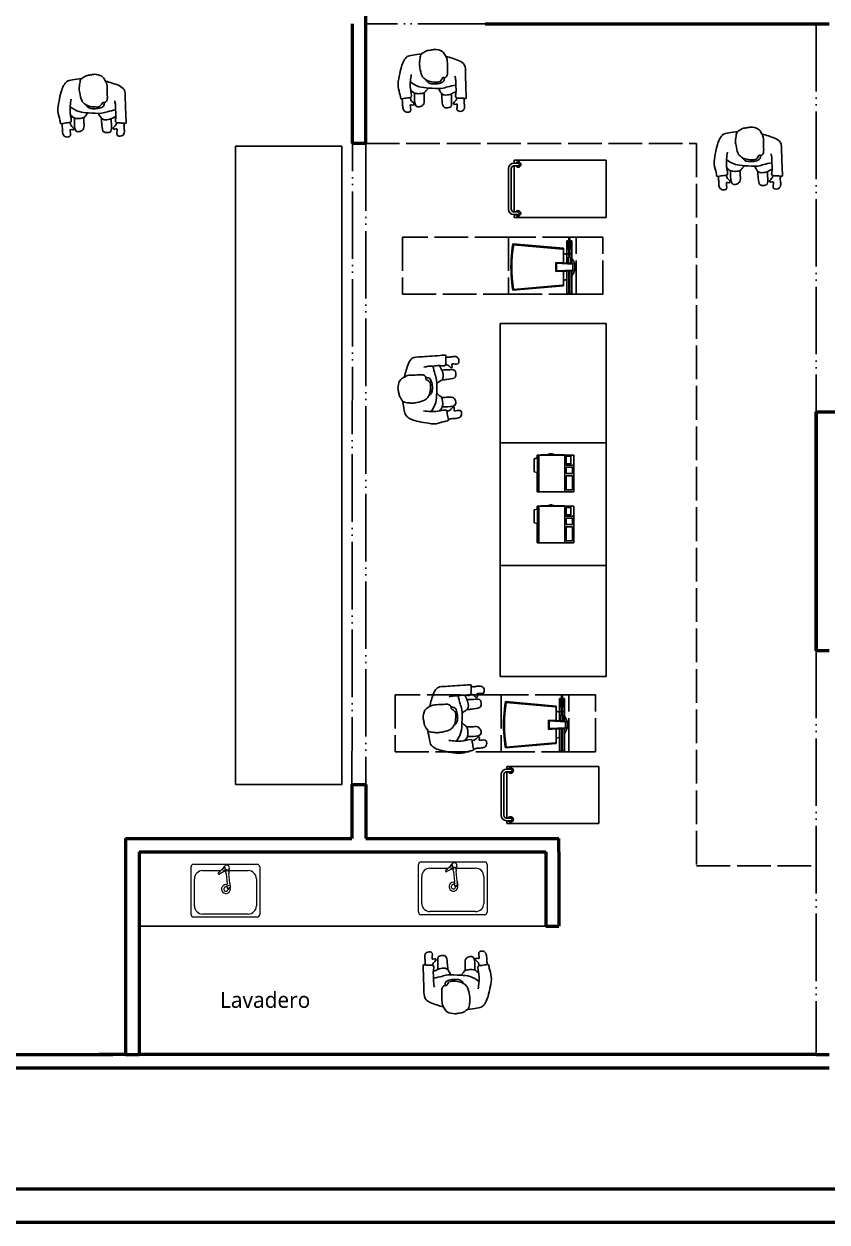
# Model space of a CAD drawing. Header units: millimetres. Extents: x 44692 to 659456, y -26273 to 96111.
# Drawn here: x 251443 to 257497, y -16848 to -7818 of the extents above; entities that cross this region are included whole.
import ezdxf

# ---------------------------------------------------------------- set-up
doc = ezdxf.new("R2010")
doc.units = ezdxf.units.MM
doc.header["$LTSCALE"] = 100
doc.linetypes.add('DASHEDX2', pattern=[3.048, 2.54, -0.508])
doc.linetypes.add('DIVIDEX2', pattern=[6.604, 5.08, -0.508, 0, -0.508, 0, -0.508])
for name, color, linetype in [('Area circulacion', 50, 'DASHEDX2'), ('Area proceso', 90, 'DASHEDX2'), ('Maquinas', 200, 'Continuous'), ('Mesas-estantes', 230, 'Continuous'), ('Muebles', 112, 'Continuous'), ('Personal', 171, 'Continuous'), ('Puertas', 43, 'DIVIDEX2'), ('rotulo', 211, 'Continuous'), ('Transporte semielaborado', 30, 'Continuous')]:
    doc.layers.add(name, color=color, linetype=linetype)
doc.layers.add('Paredes', color=7, linetype='Continuous', lineweight=50)
doc.styles.add('OpenSans', font='OpenSans-Regular.ttf')

# ---------------------------------------------------------------- blocks, each defined once
blk = doc.blocks.new('cl09-14')
at = {"lineweight": 5}
for p, q in [((-0.269, 0.02), (-0.269, 0.3945)), ((-0.249, 0.4145), (0.0095, 0.4145)), ((0.0095, 0.4145), (0.249, 0.4145)), ((0.269, 0.3945), (0.269, 0.02)), ((-0.2428, 0.0885), (-0.2428, 0.3005)), ((-0.1788, 0.3645), (-0.0361, 0.3645)), ((0.006, 0.3403), (0.0136, 0.2619)), ((0.034, 0.2639), (0.0265, 0.3414)), ((0.0274, 0.3645), (0.1788, 0.3645)), ((0.2428, 0.3005), (0.2428, 0.0885)), ((0.249, 0), (-0.249, 0)), ((0.1788, 0.0245), (-0.1788, 0.0245))]:
    blk.add_line(p, q, dxfattribs=at)
for centre, radius, start, end in [((-0.249, 0.3945), 0.02, 90, 180), ((-0.2092, 0.5518), 0.255, 307.29995, 323.44123), ((-0.0791, 0.4381), 0.0866, 305.66886, 327.17012), ((0.011, 0.3884), 0.0162, 164.00843, 277.23501), ((0.0117, 0.388), 0.02, 287.37848, 143.44123), ((0.126, 0.3513), 0.1, 162.19035, 185.67746), ((0.249, 0.3945), 0.02, 0, 90), ((-0.1788, 0.3005), 0.064, 90, 180), ((-0.0506, 0.3437), 0.00664, 127.29995, 303.51976), ((-0.0487, 0.3439), 0.00491, 158.92924, 241.9125), ((0.0939, 0.1256), 0.255, 107.37848, 123.51976), ((0.0292, 0.2858), 0.0866, 103.6496, 125.15085), ((-0.0935, 0.3304), 0.1, 5.6774, 19.04527), ((-0.0221, 0.3495), 0.0293, 4.17107, 27.91331), ((0.0517, 0.3563), 0.0293, 157.81042, 186.31744), ((0.1788, 0.3005), 0.064, 0, 90), ((0.0047, 0.2202), 0.0346, 74.3543, 12.13808), ((0.0047, 0.2202), 0.0168, 61.4601, 4.85789), ((0.0266, 0.2346), 0.0139, 171.17496, 20.1799), ((-0.0859, 0.252), 0.1, 351.17496, 5.6774), ((0.0267, 0.235), 0.00812, 213.71984, 15.80061), ((0.0262, 0.2395), 0.00759, 64.48838, 123.74119), ((0.1335, 0.2738), 0.1, 185.67746, 200.1799), ((-0.249, 0.02), 0.02, 180, 270), ((-0.1788, 0.0885), 0.064, 180, 270), ((0.1788, 0.0885), 0.064, 270, 0), ((0.249, 0.02), 0.02, 270, 0)]:
    blk.add_arc(centre, radius, start, end, dxfattribs=at)
blk = doc.blocks.new('pa17-16')
for points, knots in [([(5.5575, 2.4391), (5.5549, 2.4218), (5.5525, 2.3852), (5.5491, 2.3329), (5.5712, 2.2599), (5.5431, 2.2589), (5.5029, 2.2526), (5.4793, 2.2435), (5.4785, 2.2813), (5.4499, 2.3438), (5.4658, 2.4235), (5.4776, 2.5033), (5.5116, 2.5798), (5.5552, 2.585), (5.608, 2.5962), (5.6336, 2.6001)], [0, 0, 0, 0, 0.404899, 0.829805, 1.276298, 1.516647, 1.885942, 2.122553, 2.418487, 2.881882, 3.382407, 3.897515, 4.613825, 5.020942, 5.393355, 5.393355, 5.393355, 5.393355]), ([(5.62, 2.5537), (5.6188, 2.5427), (5.6154, 2.5253), (5.6223, 2.4901), (5.6346, 2.4293), (5.661, 2.4064), (5.685, 2.3908), (5.7322, 2.3832), (5.7723, 2.3842), (5.7881, 2.3969), (5.8018, 2.4268), (5.8146, 2.4162), (5.8324, 2.4305), (5.8382, 2.4568), (5.8318, 2.5038), (5.8344, 2.5615), (5.8137, 2.5937), (5.7944, 2.6284), (5.7307, 2.6388), (5.7037, 2.6296), (5.6679, 2.626), (5.6442, 2.6055), (5.6228, 2.5961), (5.6214, 2.5667), (5.62, 2.5537)], [0, 0, 0, 0, 0.297584, 0.631064, 1.068635, 1.39533, 1.69617, 2.097861, 2.458938, 2.716293, 3.010442, 3.199165, 3.447293, 3.731671, 4.119196, 4.541864, 4.881702, 5.22714, 5.673063, 5.989311, 6.327668, 6.644571, 6.906626, 7.259736, 7.259736, 7.259736, 7.259736]), ([(5.8196, 2.5846), (5.837, 2.5819), (5.8817, 2.5675), (5.9755, 2.5418), (5.972, 2.4609), (5.9791, 2.3926), (5.9812, 2.315), (5.9891, 2.2612), (5.9692, 2.2664), (5.9401, 2.2663), (5.9063, 2.2668), (5.9005, 2.2811), (5.909, 2.3184), (5.9007, 2.3606), (5.9019, 2.4011), (5.8964, 2.4238), (5.8933, 2.4348)], [6.682038, 6.682038, 6.682038, 6.682038, 7.076266, 7.806153, 8.304227, 8.77662, 9.284333, 9.649979, 9.844608, 10.160206, 10.472731, 10.661147, 10.998544, 11.371438, 11.724832, 12.051545, 12.051545, 12.051545, 12.051545]), ([(5.6724, 2.3994), (5.675, 2.3947), (5.6837, 2.383), (5.7041, 2.3718), (5.7348, 2.3697), (5.774, 2.3728), (5.8085, 2.3874), (5.8116, 2.4015), (5.8144, 2.4199)], [0.121052, 0.121052, 0.121052, 0.121052, 0.297289, 0.584433, 0.895396, 1.26174, 1.600834, 1.760925, 1.760925, 1.760925, 1.760925]), ([(5.5522, 2.3809), (5.573, 2.3653), (5.6222, 2.3398), (5.6924, 2.3383), (5.7952, 2.3323), (5.8376, 2.352), (5.881, 2.3613), (5.9019, 2.366)], [0, 0, 0, 0, 0.49262, 0.970296, 1.525877, 1.91054, 2.357805, 2.357805, 2.357805, 2.357805]), ([(5.5552, 2.3206), (5.5597, 2.3147), (5.5706, 2.3043), (5.5892, 2.2916), (5.6248, 2.2913), (5.6613, 2.2967), (5.6731, 2.3154), (5.6858, 2.3299), (5.6912, 2.3378)], [0, 0, 0, 0, 0.262594, 0.520609, 0.853848, 1.185107, 1.43842, 1.738028, 1.738028, 1.738028, 1.738028]), ([(5.7713, 2.3359), (5.7736, 2.3305), (5.7786, 2.3203), (5.7954, 2.2951), (5.8154, 2.2848), (5.8612, 2.2906), (5.8838, 2.3057), (5.8988, 2.3117), (5.9058, 2.3148)], [0, 0, 0, 0, 0.233477, 0.532145, 0.79329, 1.163492, 1.458071, 1.725911, 1.725911, 1.725911, 1.725911]), ([(5.4915, 2.2484), (5.4936, 2.2374), (5.4981, 2.215), (5.4968, 2.1806), (5.512, 2.1445), (5.5569, 2.147), (5.5634, 2.1681), (5.5498, 2.2128), (5.5753, 2.1995), (5.5912, 2.209), (5.5741, 2.2257), (5.5617, 2.2339), (5.5559, 2.2515), (5.5556, 2.26)], [0, 0, 0, 0, 0.324329, 0.654038, 0.980089, 1.31306, 1.562526, 1.890179, 2.123217, 2.319335, 2.559559, 2.78492, 3.066636, 3.066636, 3.066636, 3.066636]), ([(5.5867, 2.2952), (5.5866, 2.2877), (5.5872, 2.2667), (5.5883, 2.1873), (5.6353, 2.19), (5.6673, 2.2128), (5.6606, 2.2618), (5.6599, 2.2881), (5.6606, 2.3008)], [0.078483, 0.078483, 0.078483, 0.078483, 0.321516, 0.797556, 1.122606, 1.448668, 1.830958, 2.166281, 2.166281, 2.166281, 2.166281]), ([(5.7943, 2.2992), (5.7951, 2.2858), (5.7984, 2.2614), (5.8038, 2.2002), (5.8255, 2.1869), (5.8672, 2.191), (5.8755, 2.2117), (5.8718, 2.2605), (5.8715, 2.286), (5.871, 2.2978)], [0, 0, 0, 0, 0.353805, 0.775896, 1.041599, 1.377968, 1.615337, 2.001902, 2.313716, 2.313716, 2.313716, 2.313716]), ([(5.9713, 2.2652), (5.9703, 2.2553), (5.9686, 2.234), (5.9786, 2.2017), (5.9668, 2.1644), (5.9218, 2.1628), (5.9134, 2.1832), (5.9229, 2.229), (5.8988, 2.2135), (5.882, 2.2215), (5.8976, 2.2397), (5.908, 2.248), (5.912, 2.2618), (5.9127, 2.2683)], [0.038839, 0.038839, 0.038839, 0.038839, 0.324329, 0.654038, 0.980089, 1.31306, 1.562526, 1.890179, 2.123217, 2.319335, 2.559559, 2.78492, 2.989829, 2.989829, 2.989829, 2.989829])]:
    blk.add_open_spline(points, degree=3, knots=knots)

msp = doc.modelspace()

# ---------------------------------------------------------------- linework, layer by layer
for p, q in [((255606.165, -9424.931), (255606.165, -9424.931)), ((255550.571, -12874.834), (255550.571, -12874.834))]:
    msp.add_line(p, q)
at = {"layer": 'Area circulacion'}
for p, q in [((254020.343, -8717.748), (256513.787, -8717.748)), ((256513.787, -8717.748), (256513.787, -14162.728)), ((256513.787, -14162.728), (257413.787, -14162.728)), ((255476.334, -14295.176), (255476.334, -14327.163))]:
    msp.add_line(p, q, dxfattribs=at)
at = {"layer": 'Area proceso', "color": 3}
for p, q in [((255096.165, -9424.931), (254296.165, -9424.931)), ((254296.165, -9424.931), (254296.165, -9854.931)), ((255606.165, -9424.931), (255006.165, -9424.931)), ((255806.165, -9424.931), (255606.165, -9424.931)), ((255806.165, -9854.931), (255806.165, -9424.931)), ((254296.165, -9854.931), (255096.165, -9854.931)), ((255040.571, -12874.834), (254240.571, -12874.834)), ((254240.571, -12874.834), (254240.571, -13304.834)), ((255550.571, -12874.834), (254950.571, -12874.834)), ((255750.571, -12874.834), (255550.571, -12874.834)), ((255750.571, -13304.834), (255750.571, -12874.834)), ((254240.571, -13304.834), (255040.571, -13304.834))]:
    msp.add_line(p, q, dxfattribs=at)
at = {"layer": 'Area proceso'}
for p, q in [((255606.165, -9424.931), (255096.165, -9424.931)), ((255096.165, -9424.931), (255096.165, -9854.931)), ((255606.165, -9424.931), (255096.165, -9424.931)), ((255606.165, -9854.931), (255606.165, -9424.931)), ((255096.165, -9854.931), (255606.165, -9854.931)), ((255806.165, -9854.931), (255606.165, -9854.931)), ((255550.571, -12874.834), (255040.571, -12874.834)), ((255040.571, -12874.834), (255040.571, -13304.834)), ((255550.571, -12874.834), (255040.571, -12874.834)), ((255550.571, -13304.834), (255550.571, -12874.834)), ((255040.571, -13304.834), (255550.571, -13304.834)), ((255750.571, -13304.834), (255550.571, -13304.834))]:
    msp.add_line(p, q, dxfattribs=at)
at = {"layer": 'Maquinas'}
for p, q in [((255129.112, -9475.388), (255124.608, -9504.292)), ((255509.941, -9508.706), (255129.112, -9475.388)), ((255129.112, -9475.388), (255134.415, -9482.159)), ((255551.134, -9451.308), (255535.088, -9451.308)), ((255535.088, -9451.308), (255535.088, -9512.929)), ((255546.477, -9458.486), (255546.477, -9504.078)), ((255551.134, -9458.486), (255546.477, -9458.486)), ((255551.134, -9432.441), (255557.473, -9432.441)), ((255551.134, -9437.332), (255551.134, -9432.441)), ((255551.134, -9437.332), (255557.473, -9437.332)), ((255551.134, -9451.308), (255551.134, -9437.332)), ((255551.134, -9451.308), (255551.134, -9458.486)), ((255551.134, -9458.486), (255551.134, -9504.078)), ((255557.473, -9432.441), (255557.473, -9437.332)), ((255557.473, -9437.332), (255557.473, -9451.308)), ((255573.52, -9451.308), (255557.473, -9451.308)), ((255557.473, -9458.486), (255557.473, -9451.308)), ((255562.131, -9458.486), (255557.473, -9458.486)), ((255557.473, -9504.078), (255557.473, -9458.486)), ((255562.131, -9504.078), (255562.131, -9458.486)), ((255573.52, -9451.308), (255573.52, -9512.929)), ((255118.045, -9562.423), (255115.991, -9591.604)), ((255120.918, -9533.311), (255118.045, -9562.423)), ((255124.608, -9504.292), (255120.918, -9533.311)), ((255503.658, -9514.464), (255134.415, -9482.159)), ((255503.658, -9514.464), (255509.941, -9508.706)), ((255509.941, -9508.706), (255509.941, -9548.759)), ((255509.941, -9548.759), (255533.402, -9555.065)), ((255509.941, -9548.759), (255509.941, -9618.718)), ((255533.402, -9555.065), (255535.088, -9555.986)), ((255551.134, -9512.929), (255535.088, -9512.929)), ((255535.088, -9549.556), (255535.088, -9512.929)), ((255535.088, -9549.556), (255551.134, -9549.556)), ((255535.088, -9549.556), (255535.088, -9555.986)), ((255535.088, -9620.088), (255535.088, -9555.986)), ((255551.134, -9504.078), (255546.477, -9504.078)), ((255551.134, -9504.078), (255551.134, -9512.929)), ((255551.134, -9512.929), (255551.134, -9549.556)), ((255551.134, -9549.556), (255551.134, -9576.033)), ((255562.131, -9504.078), (255557.473, -9504.078)), ((255557.473, -9512.929), (255557.473, -9504.078)), ((255573.52, -9512.929), (255557.473, -9512.929)), ((255557.473, -9549.556), (255557.473, -9512.929)), ((255557.473, -9549.556), (255573.52, -9549.556)), ((255557.473, -9576.033), (255557.473, -9549.556)), ((255573.52, -9549.556), (255573.52, -9512.929)), ((255573.52, -9549.556), (255573.52, -9584.305)), ((255114.758, -9620.831), (255114.347, -9650.081)), ((255114.347, -9650.081), (255114.758, -9679.331)), ((255115.991, -9591.604), (255114.758, -9620.831)), ((255451.995, -9615.562), (255451.995, -9684.599)), ((255509.941, -9618.718), (255451.995, -9615.562)), ((255457.35, -9621.217), (255451.995, -9615.562)), ((255580.267, -9627.913), (255457.35, -9621.217)), ((255457.35, -9621.217), (255457.35, -9678.944)), ((255535.088, -9620.088), (255509.941, -9618.718)), ((255546.477, -9620.709), (255535.088, -9620.088)), ((255551.134, -9576.033), (255546.477, -9576.033)), ((255546.477, -9620.709), (255546.477, -9576.033)), ((255562.131, -9621.561), (255546.477, -9620.709)), ((255557.473, -9576.033), (255551.134, -9576.033)), ((255562.131, -9576.033), (255557.473, -9576.033)), ((255562.131, -9576.033), (255562.131, -9621.561)), ((255573.52, -9622.182), (255562.131, -9621.561)), ((255573.52, -9584.305), (255573.52, -9622.182)), ((255580.267, -9622.549), (255573.52, -9622.182)), ((255580.267, -9622.549), (255580.267, -9627.913)), ((255580.267, -9627.913), (255580.267, -9641.499)), ((255580.267, -9641.499), (255580.267, -9658.662)), ((255580.267, -9672.264), (255580.267, -9658.662)), ((255114.758, -9679.331), (255115.991, -9708.557)), ((255115.991, -9708.557), (255118.045, -9737.738)), ((255118.045, -9737.738), (255120.918, -9766.85)), ((255451.995, -9684.599), (255457.35, -9678.944)), ((255451.995, -9684.599), (255509.941, -9681.443)), ((255457.35, -9678.944), (255579.976, -9672.264)), ((255509.941, -9681.443), (255535.088, -9680.073)), ((255509.941, -9681.443), (255509.941, -9751.402)), ((255533.402, -9745.096), (255509.941, -9751.402)), ((255509.941, -9791.455), (255509.941, -9751.402)), ((255535.088, -9744.175), (255533.402, -9745.096)), ((255535.088, -9680.073), (255551.134, -9679.199)), ((255535.088, -9744.175), (255535.088, -9680.073)), ((255535.088, -9744.175), (255535.088, -9848.853)), ((255551.134, -9679.199), (255557.473, -9678.853)), ((255551.134, -9679.199), (255551.134, -9836.275)), ((255557.473, -9678.853), (255573.52, -9677.979)), ((255557.473, -9836.275), (255557.473, -9678.853)), ((255573.52, -9677.979), (255580.267, -9677.612)), ((255573.52, -9677.979), (255573.52, -9715.856)), ((255573.52, -9715.856), (255573.52, -9848.853)), ((255579.976, -9672.264), (255580.267, -9672.264)), ((255580.207, -9676.507), (255579.976, -9672.264)), ((255580.207, -9676.507), (255580.267, -9672.264)), ((255580.267, -9677.612), (255580.207, -9676.507)), ((255120.918, -9766.85), (255124.608, -9795.869)), ((255124.608, -9795.869), (255129.112, -9824.773)), ((255129.112, -9824.773), (255509.941, -9791.455)), ((255129.112, -9824.773), (255134.415, -9818.002)), ((255503.658, -9785.697), (255134.415, -9818.002)), ((255509.941, -9791.455), (255503.658, -9785.697)), ((255557.473, -9836.275), (255551.134, -9836.275)), ((255551.134, -9848.853), (255551.134, -9836.275)), ((255557.473, -9836.275), (255557.473, -9848.853)), ((255551.134, -9848.853), (255535.088, -9848.853)), ((255551.134, -9848.853), (255557.473, -9848.853)), ((255551.134, -9848.853), (255551.134, -9853.745)), ((255551.134, -9853.745), (255557.473, -9853.745)), ((255573.52, -9848.853), (255557.473, -9848.853)), ((255557.473, -9848.853), (255557.473, -9853.745)), ((255311.947, -11088.901), (255289.714, -11095)), ((255289.714, -11095), (255289.714, -11192.499)), ((255311.947, -11066.945), (255311.947, -11088.901)), ((255324.026, -11066.945), (255311.947, -11066.945)), ((255313.947, -11088.352), (255311.947, -11088.901)), ((255318.793, -11088.352), (255313.947, -11088.352)), ((255313.947, -11199.146), (255313.947, -11088.352)), ((255318.793, -11199.146), (255318.793, -11088.352)), ((255324.026, -11066.945), (255324.026, -11343.896)), ((255342.145, -11066.945), (255324.026, -11066.945)), ((255394.269, -11065.057), (255342.145, -11065.057)), ((255342.145, -11066.945), (255342.145, -11065.057)), ((255487.972, -11066.945), (255342.145, -11066.945)), ((255394.269, -11065.057), (255394.269, -11061.283)), ((255394.269, -11061.283), (255400.322, -11061.283)), ((255394.269, -11065.057), (255400.322, -11065.057)), ((255400.322, -11065.057), (255400.322, -11061.283)), ((255407.303, -11061.283), (255400.322, -11061.283)), ((255407.303, -11065.057), (255400.322, -11065.057)), ((255407.303, -11061.283), (255407.303, -11057.508)), ((255407.303, -11057.508), (255424.29, -11057.508)), ((255407.303, -11065.057), (255407.303, -11061.283)), ((255407.303, -11065.057), (255424.29, -11065.057)), ((255424.29, -11061.283), (255424.29, -11057.508)), ((255431.271, -11061.283), (255424.29, -11061.283)), ((255424.29, -11065.057), (255424.29, -11061.283)), ((255431.271, -11065.057), (255424.29, -11065.057)), ((255431.271, -11065.057), (255431.271, -11061.283)), ((255431.271, -11061.283), (255437.293, -11061.283)), ((255431.271, -11065.057), (255437.293, -11065.057)), ((255437.293, -11065.057), (255437.293, -11061.283)), ((255487.972, -11065.057), (255437.293, -11065.057)), ((255487.972, -11066.945), (255487.972, -11065.057)), ((255487.972, -11065.057), (255503.581, -11065.057)), ((255487.972, -11066.945), (255503.581, -11066.945)), ((255503.581, -11066.945), (255503.581, -11065.057)), ((255503.581, -11065.057), (255516.286, -11065.057)), ((255516.286, -11066.945), (255503.581, -11066.945)), ((255516.286, -11066.945), (255516.286, -11065.057)), ((255516.286, -11065.057), (255516.811, -11065.057)), ((255516.811, -11066.945), (255516.286, -11066.945)), ((255516.811, -11066.945), (255516.811, -11065.057)), ((255519.646, -11066.945), (255516.811, -11066.945)), ((255519.646, -11066.945), (255519.646, -11343.896)), ((255530.97, -11066.945), (255519.646, -11066.945)), ((255588.898, -11066.945), (255530.97, -11066.945)), ((255530.97, -11066.945), (255530.97, -11076.382)), ((255530.97, -11133.004), (255530.97, -11076.382)), ((255530.97, -11076.382), (255565.039, -11076.382)), ((255565.039, -11076.382), (255565.039, -11133.004)), ((255588.898, -11066.945), (255588.898, -11142.441)), ((255289.714, -11192.499), (255311.947, -11198.598)), ((255529.367, -11157.54), (255579.406, -11157.54)), ((255529.367, -11205.874), (255529.367, -11157.54)), ((255565.039, -11133.004), (255530.97, -11133.004)), ((255530.97, -11133.004), (255530.97, -11142.441)), ((255588.898, -11142.441), (255530.97, -11142.441)), ((255579.406, -11157.54), (255579.406, -11205.874)), ((255588.898, -11343.896), (255588.898, -11142.441)), ((255311.947, -11198.598), (255311.947, -11343.896)), ((255311.947, -11198.598), (255313.947, -11199.146)), ((255313.947, -11199.146), (255318.793, -11199.146)), ((255579.406, -11205.874), (255529.367, -11205.874)), ((255529.367, -11223.268), (255579.406, -11223.268)), ((255529.367, -11328.797), (255529.367, -11223.268)), ((255579.406, -11223.268), (255579.406, -11328.797)), ((255311.947, -11343.896), (255324.026, -11343.896)), ((255324.026, -11343.896), (255519.646, -11343.896)), ((255588.898, -11343.896), (255519.646, -11343.896)), ((255579.406, -11328.797), (255529.367, -11328.797)), ((255311.947, -11452.166), (255311.947, -11474.122)), ((255324.026, -11452.166), (255311.947, -11452.166)), ((255324.026, -11452.166), (255324.026, -11729.117)), ((255342.145, -11452.166), (255324.026, -11452.166)), ((255394.269, -11450.278), (255342.145, -11450.278)), ((255342.145, -11452.166), (255342.145, -11450.278)), ((255487.972, -11452.166), (255342.145, -11452.166)), ((255394.269, -11450.278), (255394.269, -11446.503)), ((255394.269, -11446.503), (255400.322, -11446.503)), ((255394.269, -11450.278), (255400.322, -11450.278)), ((255400.322, -11450.278), (255400.322, -11446.503)), ((255407.303, -11446.503), (255400.322, -11446.503)), ((255407.303, -11450.278), (255400.322, -11450.278)), ((255407.303, -11446.503), (255407.303, -11442.729)), ((255407.303, -11442.729), (255424.29, -11442.729)), ((255407.303, -11450.278), (255407.303, -11446.503)), ((255407.303, -11450.278), (255424.29, -11450.278)), ((255424.29, -11446.503), (255424.29, -11442.729)), ((255431.271, -11446.503), (255424.29, -11446.503)), ((255424.29, -11450.278), (255424.29, -11446.503)), ((255431.271, -11450.278), (255424.29, -11450.278)), ((255431.271, -11450.278), (255431.271, -11446.503)), ((255431.271, -11446.503), (255437.293, -11446.503)), ((255431.271, -11450.278), (255437.293, -11450.278)), ((255437.293, -11450.278), (255437.293, -11446.503)), ((255487.972, -11450.278), (255437.293, -11450.278)), ((255487.972, -11452.166), (255487.972, -11450.278)), ((255487.972, -11450.278), (255503.581, -11450.278)), ((255487.972, -11452.166), (255503.581, -11452.166)), ((255503.581, -11452.166), (255503.581, -11450.278)), ((255503.581, -11450.278), (255516.286, -11450.278)), ((255516.286, -11452.166), (255503.581, -11452.166)), ((255516.286, -11452.166), (255516.286, -11450.278)), ((255516.286, -11450.278), (255516.811, -11450.278)), ((255516.811, -11452.166), (255516.286, -11452.166)), ((255516.811, -11452.166), (255516.811, -11450.278)), ((255519.646, -11452.166), (255516.811, -11452.166)), ((255519.646, -11452.166), (255519.646, -11729.117)), ((255530.97, -11452.166), (255519.646, -11452.166)), ((255588.898, -11452.166), (255530.97, -11452.166)), ((255530.97, -11452.166), (255530.97, -11461.603)), ((255530.97, -11518.224), (255530.97, -11461.603)), ((255530.97, -11461.603), (255565.039, -11461.603)), ((255565.039, -11461.603), (255565.039, -11518.224)), ((255588.898, -11452.166), (255588.898, -11527.661)), ((255311.947, -11474.122), (255289.714, -11480.221)), ((255289.714, -11480.221), (255289.714, -11577.72)), ((255313.947, -11473.573), (255311.947, -11474.122)), ((255318.793, -11473.573), (255313.947, -11473.573)), ((255313.947, -11584.367), (255313.947, -11473.573)), ((255318.793, -11584.367), (255318.793, -11473.573)), ((255529.367, -11542.761), (255579.406, -11542.761)), ((255529.367, -11591.094), (255529.367, -11542.761)), ((255565.039, -11518.224), (255530.97, -11518.224)), ((255530.97, -11518.224), (255530.97, -11527.661)), ((255588.898, -11527.661), (255530.97, -11527.661)), ((255579.406, -11542.761), (255579.406, -11591.094)), ((255588.898, -11729.117), (255588.898, -11527.661)), ((255289.714, -11577.72), (255311.947, -11583.819)), ((255311.947, -11583.819), (255311.947, -11729.117)), ((255311.947, -11583.819), (255313.947, -11584.367)), ((255313.947, -11584.367), (255318.793, -11584.367)), ((255579.406, -11591.094), (255529.367, -11591.094)), ((255529.367, -11608.489), (255579.406, -11608.489)), ((255529.367, -11714.017), (255529.367, -11608.489)), ((255579.406, -11608.489), (255579.406, -11714.017)), ((255311.947, -11729.117), (255324.026, -11729.117)), ((255324.026, -11729.117), (255519.646, -11729.117)), ((255588.898, -11729.117), (255519.646, -11729.117)), ((255579.406, -11714.017), (255529.367, -11714.017)), ((255495.54, -12901.211), (255479.494, -12901.211)), ((255479.494, -12901.211), (255479.494, -12962.832)), ((255490.883, -12908.389), (255490.883, -12953.981)), ((255495.54, -12908.389), (255490.883, -12908.389)), ((255495.54, -12882.344), (255501.879, -12882.344)), ((255495.54, -12887.236), (255495.54, -12882.344)), ((255495.54, -12887.236), (255501.879, -12887.236)), ((255495.54, -12901.211), (255495.54, -12887.236)), ((255495.54, -12901.211), (255495.54, -12908.389)), ((255495.54, -12908.389), (255495.54, -12953.981)), ((255501.879, -12882.344), (255501.879, -12887.236)), ((255501.879, -12887.236), (255501.879, -12901.211)), ((255517.926, -12901.211), (255501.879, -12901.211)), ((255501.879, -12908.389), (255501.879, -12901.211)), ((255506.537, -12908.389), (255501.879, -12908.389)), ((255501.879, -12953.981), (255501.879, -12908.389)), ((255506.537, -12953.981), (255506.537, -12908.389)), ((255517.926, -12901.211), (255517.926, -12962.832)), ((255065.324, -12983.215), (255062.451, -13012.326)), ((255069.014, -12954.195), (255065.324, -12983.215)), ((255073.518, -12925.291), (255069.014, -12954.195)), ((255454.347, -12958.61), (255073.518, -12925.291)), ((255073.518, -12925.291), (255078.821, -12932.062)), ((255448.064, -12964.367), (255078.821, -12932.062)), ((255448.064, -12964.367), (255454.347, -12958.61)), ((255454.347, -12958.61), (255454.347, -12998.662)), ((255454.347, -12998.662), (255477.808, -13004.968)), ((255454.347, -12998.662), (255454.347, -13068.621)), ((255495.54, -12962.832), (255479.494, -12962.832)), ((255479.494, -12999.459), (255479.494, -12962.832)), ((255479.494, -12999.459), (255495.54, -12999.459)), ((255479.494, -12999.459), (255479.494, -13005.889)), ((255495.54, -12953.981), (255490.883, -12953.981)), ((255495.54, -12953.981), (255495.54, -12962.832)), ((255495.54, -12962.832), (255495.54, -12999.459)), ((255495.54, -12999.459), (255495.54, -13025.936)), ((255506.537, -12953.981), (255501.879, -12953.981)), ((255501.879, -12962.832), (255501.879, -12953.981)), ((255517.926, -12962.832), (255501.879, -12962.832)), ((255501.879, -12999.459), (255501.879, -12962.832)), ((255501.879, -12999.459), (255517.926, -12999.459)), ((255501.879, -13025.936), (255501.879, -12999.459)), ((255517.926, -12999.459), (255517.926, -12962.832)), ((255517.926, -12999.459), (255517.926, -13034.208)), ((255059.164, -13070.734), (255058.753, -13099.984)), ((255060.397, -13041.507), (255059.164, -13070.734)), ((255062.451, -13012.326), (255060.397, -13041.507)), ((255396.401, -13065.465), (255396.401, -13134.503)), ((255454.347, -13068.621), (255396.401, -13065.465)), ((255401.756, -13071.12), (255396.401, -13065.465)), ((255524.673, -13077.816), (255401.756, -13071.12)), ((255401.756, -13071.12), (255401.756, -13128.847)), ((255479.494, -13069.991), (255454.347, -13068.621)), ((255477.808, -13004.968), (255479.494, -13005.889)), ((255479.494, -13069.991), (255479.494, -13005.889)), ((255490.883, -13070.612), (255479.494, -13069.991)), ((255495.54, -13025.936), (255490.883, -13025.936)), ((255490.883, -13070.612), (255490.883, -13025.936)), ((255506.537, -13071.464), (255490.883, -13070.612)), ((255501.879, -13025.936), (255495.54, -13025.936)), ((255506.537, -13025.936), (255501.879, -13025.936)), ((255506.537, -13025.936), (255506.537, -13071.464)), ((255517.926, -13072.085), (255506.537, -13071.464)), ((255517.926, -13034.208), (255517.926, -13072.085)), ((255524.673, -13072.452), (255517.926, -13072.085)), ((255524.673, -13072.452), (255524.673, -13077.816)), ((255524.673, -13077.816), (255524.673, -13091.402)), ((255524.673, -13091.402), (255524.673, -13108.565)), ((255058.753, -13099.984), (255059.164, -13129.234)), ((255059.164, -13129.234), (255060.397, -13158.461)), ((255060.397, -13158.461), (255062.451, -13187.641)), ((255396.401, -13134.503), (255401.756, -13128.847)), ((255396.401, -13134.503), (255454.347, -13131.346)), ((255401.756, -13128.847), (255524.382, -13122.167)), ((255454.347, -13131.346), (255479.494, -13129.976)), ((255454.347, -13131.346), (255454.347, -13201.305)), ((255479.494, -13129.976), (255495.54, -13129.102)), ((255479.494, -13194.078), (255479.494, -13129.976)), ((255495.54, -13129.102), (255501.879, -13128.757)), ((255495.54, -13129.102), (255495.54, -13286.179)), ((255501.879, -13128.757), (255517.926, -13127.882)), ((255501.879, -13286.179), (255501.879, -13128.757)), ((255517.926, -13127.882), (255524.673, -13127.515)), ((255517.926, -13127.882), (255517.926, -13165.759)), ((255517.926, -13165.759), (255517.926, -13298.756)), ((255524.382, -13122.167), (255524.673, -13122.167)), ((255524.613, -13126.41), (255524.382, -13122.167)), ((255524.613, -13126.41), (255524.673, -13122.167)), ((255524.673, -13127.515), (255524.613, -13126.41)), ((255524.673, -13122.167), (255524.673, -13108.565)), ((255062.451, -13187.641), (255065.324, -13216.753)), ((255065.324, -13216.753), (255069.014, -13245.772)), ((255069.014, -13245.772), (255073.518, -13274.676)), ((255073.518, -13274.676), (255454.347, -13241.358)), ((255073.518, -13274.676), (255078.821, -13267.905)), ((255448.064, -13235.6), (255078.821, -13267.905)), ((255454.347, -13241.358), (255448.064, -13235.6)), ((255477.808, -13195), (255454.347, -13201.305)), ((255454.347, -13241.358), (255454.347, -13201.305)), ((255479.494, -13194.078), (255477.808, -13195)), ((255479.494, -13194.078), (255479.494, -13298.756)), ((255495.54, -13298.756), (255479.494, -13298.756)), ((255501.879, -13286.179), (255495.54, -13286.179)), ((255495.54, -13298.756), (255495.54, -13286.179)), ((255495.54, -13298.756), (255501.879, -13298.756)), ((255495.54, -13298.756), (255495.54, -13303.648)), ((255495.54, -13303.648), (255501.879, -13303.648)), ((255501.879, -13286.179), (255501.879, -13298.756)), ((255517.926, -13298.756), (255501.879, -13298.756)), ((255501.879, -13298.756), (255501.879, -13303.648))]:
    msp.add_line(p, q, dxfattribs=at)
for points in [[(255573.52, -9584.305), (255577.924, -9591.048), (255581.609, -9597.156), (255584.656, -9602.696), (255587.145, -9607.738), (255589.157, -9612.35), (255590.773, -9616.6), (255592.073, -9620.556), (255593.139, -9624.288), (255594.039, -9627.855), (255594.793, -9631.284), (255595.41, -9634.596), (255595.896, -9637.811), (255596.26, -9640.947), (255596.511, -9644.024), (255596.655, -9647.062), (255596.702, -9650.081), (255596.655, -9653.099), (255596.511, -9656.137), (255596.26, -9659.214), (255595.896, -9662.35), (255595.41, -9665.565), (255594.793, -9668.877), (255594.039, -9672.307), (255593.139, -9675.873), (255592.073, -9679.605), (255590.773, -9683.561), (255589.157, -9687.811), (255587.145, -9692.423), (255584.656, -9697.465), (255581.609, -9703.005), (255577.924, -9709.113), (255573.52, -9715.856)], [(255580.267, -9658.662), (255580.593, -9657.777), (255580.871, -9656.816), (255581.104, -9655.792), (255581.291, -9654.714), (255581.435, -9653.593), (255581.537, -9652.44), (255581.597, -9651.266), (255581.616, -9650.081), (255581.597, -9648.895), (255581.537, -9647.721), (255581.435, -9646.568), (255581.291, -9645.447), (255581.104, -9644.369), (255580.871, -9643.345), (255580.593, -9642.385), (255580.267, -9641.499)], [(255517.926, -13034.208), (255522.33, -13040.951), (255526.015, -13047.059), (255529.062, -13052.599), (255531.551, -13057.641), (255533.563, -13062.253), (255535.179, -13066.503), (255536.479, -13070.459), (255537.545, -13074.191), (255538.445, -13077.758), (255539.199, -13081.187), (255539.816, -13084.499), (255540.302, -13087.714), (255540.666, -13090.85), (255540.917, -13093.927), (255541.061, -13096.965), (255541.108, -13099.984), (255541.061, -13103.002), (255540.917, -13106.04), (255540.666, -13109.118), (255540.302, -13112.254), (255539.816, -13115.468), (255539.199, -13118.78), (255538.445, -13122.21), (255537.545, -13125.776), (255536.479, -13129.508), (255535.179, -13133.464), (255533.563, -13137.714), (255531.551, -13142.326), (255529.062, -13147.368), (255526.015, -13152.908), (255522.33, -13159.016), (255517.926, -13165.759)], [(255524.673, -13108.565), (255524.999, -13107.68), (255525.277, -13106.719), (255525.51, -13105.695), (255525.698, -13104.617), (255525.841, -13103.496), (255525.943, -13102.343), (255526.003, -13101.169), (255526.022, -13099.984), (255526.003, -13098.799), (255525.943, -13097.624), (255525.841, -13096.471), (255525.698, -13095.35), (255525.51, -13094.272), (255525.277, -13093.248), (255524.999, -13092.288), (255524.673, -13091.402)]]:
    msp.add_lwpolyline(points, dxfattribs=at)
for centre in [(256091.692, -9651.154), (256036.098, -13101.057)]:
    msp.add_arc(centre, 971.708, 169.9864267, 189.8870323, dxfattribs=at)
at = {"layer": 'Mesas-estantes'}
for p, q in [((253839.067, -8738.852), (253039.067, -8738.852)), ((253039.067, -8738.852), (253039.067, -10147.593)), ((253839.067, -12361.391), (253839.067, -8738.852)), ((255832.096, -10076.356), (255032.096, -10076.356)), ((255032.096, -10076.356), (255032.096, -10558.768)), ((255832.096, -11358.768), (255832.096, -10076.356)), ((253039.067, -10147.593), (253039.067, -13551.427)), ((255032.096, -10558.768), (255032.096, -11358.768)), ((255032.096, -10974.494), (255832.096, -10974.494)), ((255032.096, -11358.768), (255031.933, -12736.254)), ((255831.933, -12736.254), (255832.096, -11358.768)), ((255032.096, -11900.243), (255832.032, -11900.243)), ((253839.067, -12361.391), (253839.067, -13551.427)), ((255031.933, -12736.254), (255831.933, -12736.254)), ((253039.067, -13551.427), (253839.067, -13551.427))]:
    msp.add_line(p, q, dxfattribs=at)
at = {"layer": 'Muebles'}
msp.add_line((255376.334, -14618.813), (252312.774, -14618.813), dxfattribs=at)
at = {"layer": 'Paredes'}
for p, q in [((254020.343, -7817.748), (254020.343, -7717.748)), ((253920.343, -8717.748), (253920.343, -7817.748)), ((254020.343, -8717.748), (254020.343, -7817.748)), ((254920.343, -7817.748), (257513.787, -7817.748)), ((254020.343, -8717.748), (253920.343, -8717.748)), ((257413.787, -10841.732), (257413.787, -10741.732)), ((257413.787, -10741.732), (257413.787, -12541.732)), ((257413.787, -10741.732), (259613.787, -10741.732)), ((257413.787, -12541.732), (257413.787, -10841.732)), ((257513.787, -12541.732), (257413.787, -12541.732)), ((253915.791, -13551.427), (254020.343, -13551.427)), ((253915.791, -13551.427), (253915.791, -13958.427)), ((254020.343, -13551.427), (254020.343, -13958.427)), ((252208.222, -13958.427), (252208.222, -15586.103)), ((252208.222, -13958.427), (253915.791, -13958.427)), ((254020.343, -13958.427), (255476.334, -13958.427)), ((255476.334, -14058.427), (255476.334, -13958.427)), ((252312.774, -14058.427), (252312.774, -15586.103)), ((252312.774, -14058.427), (255361.664, -14058.427)), ((255361.664, -14058.427), (255376.334, -14058.427)), ((255376.334, -14058.427), (255376.334, -14618.813)), ((255476.334, -14058.427), (255476.334, -14618.813)), ((255376.334, -14618.813), (255476.334, -14618.813)), ((246127.894, -15586.103), (252112.774, -15586.103)), ((252208.222, -15586.103), (252008.222, -15586.103)), ((252208.222, -15586.103), (252312.774, -15586.103)), ((257413.787, -15586.103), (257513.787, -15586.103)), ((231867, -16598.129), (280115.568, -16598.129)), ((231617, -16848.129), (280365.568, -16848.129))]:
    msp.add_line(p, q, dxfattribs=at)
at = {"layer": 'Paredes', "color": 0}
for p, q in [((257335.88, -15586.103), (252312.774, -15586.103)), ((257413.787, -15586.103), (257335.88, -15586.103)), ((243161.997, -15686.103), (252312.774, -15686.103)), ((252312.774, -15686.103), (257413.787, -15686.103)), ((257413.787, -15686.103), (257513.787, -15686.103))]:
    msp.add_line(p, q, dxfattribs=at)
at = {"layer": 'Puertas'}
for p, q in [((254920.343, -7817.748), (254020.343, -7817.748)), ((257413.787, -7817.748), (257413.787, -10741.732)), ((253915.791, -13551.427), (253920.343, -8717.748)), ((254020.343, -8717.748), (254020.343, -13551.427)), ((257413.787, -12541.732), (257413.787, -15586.103))]:
    msp.add_line(p, q, dxfattribs=at)
at = {"layer": 'Transporte semielaborado'}
for p, q in [((255832.558, -8845.632), (255137.991, -8845.632)), ((255137.991, -8867.074), (255137.991, -8845.632)), ((255832.558, -9276.568), (255832.558, -8845.632)), ((255096.165, -9214.567), (255096.165, -8907.632)), ((255116.444, -9214.567), (255116.444, -8907.632)), ((255168.41, -8867.074), (255136.724, -8867.074)), ((255168.41, -8887.353), (255136.724, -8887.353)), ((255137.991, -9234.847), (255137.991, -8887.353)), ((255168.41, -9234.847), (255136.724, -9234.847)), ((255168.41, -9255.126), (255136.724, -9255.126)), ((255137.991, -9276.568), (255137.991, -9255.126)), ((255137.991, -9276.568), (255137.991, -9255.126)), ((255137.991, -9276.568), (255137.991, -9266.428)), ((255137.991, -9276.568), (255148.131, -9276.568)), ((255137.991, -9276.568), (255168.41, -9276.568)), ((255137.991, -9276.568), (255832.558, -9276.568)), ((255112.816, -13435.085), (255081.13, -13435.085)), ((255776.964, -13413.644), (255082.397, -13413.644)), ((255082.397, -13435.085), (255082.397, -13413.644)), ((255776.964, -13844.579), (255776.964, -13413.644)), ((255040.571, -13782.579), (255040.571, -13475.644)), ((255060.851, -13782.579), (255060.851, -13475.644)), ((255112.816, -13455.365), (255081.13, -13455.365)), ((255082.397, -13802.858), (255082.397, -13455.365)), ((255112.816, -13802.858), (255081.13, -13802.858)), ((255112.816, -13823.137), (255081.13, -13823.137)), ((255082.397, -13844.579), (255082.397, -13823.137)), ((255082.397, -13844.579), (255082.397, -13823.137)), ((255082.397, -13844.579), (255082.397, -13834.439)), ((255082.397, -13844.579), (255092.537, -13844.579)), ((255082.397, -13844.579), (255112.816, -13844.579)), ((255082.397, -13844.579), (255776.964, -13844.579))]:
    msp.add_line(p, q, dxfattribs=at)
for centre, radius, start, end in [((255136.724, -8907.632), 40.559, 90, 180), ((255136.724, -8907.632), 20.279, 90, 180), ((255168.41, -8877.213), 20.279, 210, 150), ((255168.41, -8877.213), 10.14, 0, 90), ((255168.41, -8877.213), 10.14, 269.9998907, 90), ((255136.724, -9214.567), 40.559, 180, 270), ((255136.724, -9214.567), 20.279, 180, 270), ((255168.41, -9244.986), 20.279, 210, 150), ((255168.41, -9244.986), 10.14, 270, 90), ((255081.13, -13475.644), 40.559, 90, 180), ((255112.816, -13445.225), 20.279, 210, 150), ((255112.816, -13445.225), 10.14, 0, 90), ((255112.816, -13445.225), 10.14, 269.9998907, 90), ((255081.13, -13475.644), 20.279, 90, 180), ((255081.13, -13782.579), 40.559, 180, 270), ((255081.13, -13782.579), 20.279, 180, 270), ((255112.816, -13812.998), 20.279, 210, 150), ((255112.816, -13812.998), 10.14, 270, 90)]:
    msp.add_arc(centre, radius, start, end, dxfattribs=at)

# ---------------------------------------------------------------- block references
at = {"layer": 'Muebles', "xscale": 961.212493044091, "yscale": 961.212493044091, "zscale": 961.212493044091}
for p in [(252961.637, -14550.013), (254675.85, -14531.904)]:
    msp.add_blockref('cl09-14', p, dxfattribs=at)
at = {"layer": 'Personal', "xscale": 979.1504951166461, "yscale": 979.1504951166461, "zscale": 979.1504951166461}
for p, rotation in [((248856.932, -10432.974), 358.3998681193052), ((246292.744, -10620.068), 358.3998681193052), ((251239.703, -11018.453), 358.3998681193052), ((256868.128, -16164.896), 90.25433684056763), ((257058.358, -18648.962), 90.25433684056763), ((260372.54, -12855.564), 178.3998681193052)]:
    msp.add_blockref('pa17-16', p, dxfattribs=dict(at, rotation=rotation))

# ---------------------------------------------------------------- texts
at = {"layer": 'rotulo', "insert": (252921.327, -15113.787), "char_height": 120, "width": 1055.00166, "attachment_point": 1, "style": 'OpenSans'}
msp.add_mtext('Lavadero', dxfattribs=at)

doc.saveas('drawing.dxf')
